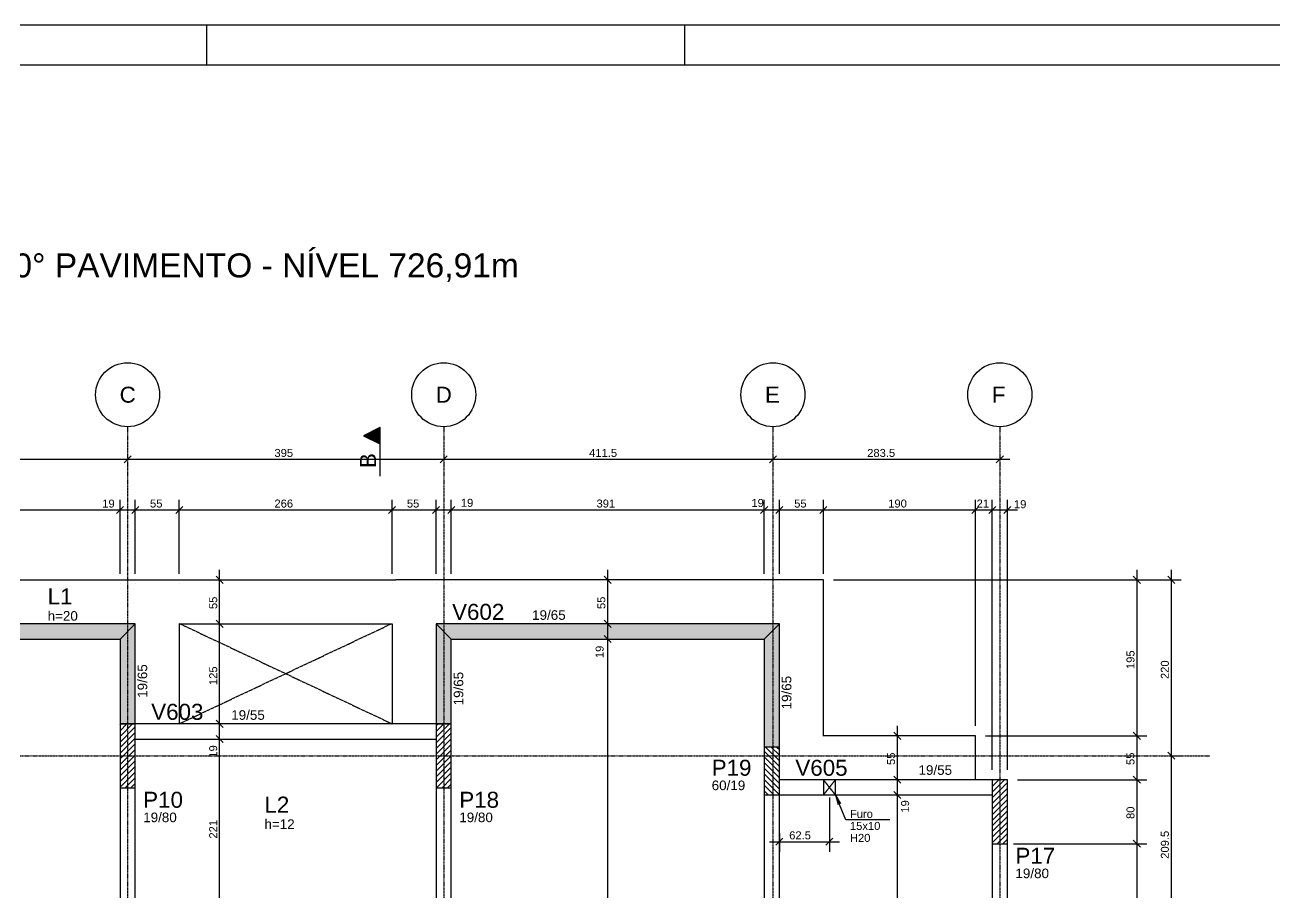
# Model space of a CAD drawing. Extents: x 37185 to 43130, y -8131 to -3926.
# Drawn here: x 38605 to 40167, y -5011 to -3926 of the extents above; entities that cross this region are included whole.
import ezdxf

# ---------------------------------------------------------------- set-up
doc = ezdxf.new("R2010")
doc.units = 0
doc.header["$MEASUREMENT"] = 0
doc.linetypes.add('ESTILO_TQS_0001', pattern=[1, 0.7, -0.3])
doc.linetypes.add('ESTILO_TQS_0004', pattern=[1.12, 0.5, -0.2, 0.01, -0.2, 0.01, -0.2])
for name, color, linetype in [('20', 7, 'CONTINUOUS'), ('21', 5, 'CONTINUOUS'), ('32', 7, 'CONTINUOUS'), ('37', 4, 'CONTINUOUS'), ('39', 74, 'CONTINUOUS'), ('42', 3, 'CONTINUOUS'), ('43', 3, 'CONTINUOUS'), ('44', 3, 'CONTINUOUS'), ('45', 2, 'CONTINUOUS'), ('46', 2, 'CONTINUOUS'), ('47', 2, 'CONTINUOUS'), ('50', 5, 'CONTINUOUS'), ('51', 5, 'CONTINUOUS'), ('53', 242, 'CONTINUOUS'), ('54', 242, 'CONTINUOUS'), ('56', 51, 'CONTINUOUS'), ('70', 160, 'CONTINUOUS'), ('75', 9, 'CONTINUOUS'), ('79', 12, 'CONTINUOUS'), ('80', 6, 'CONTINUOUS'), ('81', 2, 'CONTINUOUS'), ('82', 252, 'CONTINUOUS')]:
    doc.layers.add(name, color=color, linetype=linetype)
doc.styles.add('TQS_ARIAL', font='arial.ttf')

msp = doc.modelspace()

# ---------------------------------------------------------------- linework, layer by layer
at = {"layer": '20', "linetype": 'Continuous'}
for p, q in [((37184.54, -3926.33), (43129.54, -3926.33)), ((38832.04, -3976.33), (38832.04, -3926.33)), ((39429.54, -3976.33), (39429.54, -3926.33))]:
    msp.add_line(p, q, dxfattribs=at)
at = {"layer": '21', "linetype": 'Continuous'}
msp.add_line((37309.54, -3976.33), (43079.54, -3976.33), dxfattribs=at)
at = {"layer": '37', "linetype": 'Continuous'}
for points in [[(38742.69, -4675.18), (38313.69, -4675.18)], [(38742.69, -4800.18), (38742.69, -4675.18)], [(39118.69, -4675.18), (39118.69, -4800.18)], [(39547.69, -4675.18), (39118.69, -4675.18)], [(39547.69, -4829.18), (39547.69, -4675.18)], [(38332.69, -4694.18), (38723.69, -4694.18)], [(38723.69, -4694.18), (38723.69, -4800.18)], [(39137.69, -4800.18), (39137.69, -4694.18)], [(39137.69, -4694.18), (39528.69, -4694.18)], [(39528.69, -4694.18), (39528.69, -4829.18)], [(39118.69, -4800.18), (38742.69, -4800.18)], [(38742.69, -4819.18), (39118.69, -4819.18)], [(39813.69, -4870.18), (39547.69, -4870.18)], [(38723.69, -4880.18), (38723.69, -5040.18)], [(38742.69, -5040.18), (38742.69, -4880.18)], [(39118.69, -4880.18), (39118.69, -5040.18)], [(39137.69, -5040.18), (39137.69, -4880.18)], [(39528.69, -4889.18), (39528.69, -5317.68)], [(39547.69, -4889.18), (39813.69, -4889.18)], [(39547.69, -5310.68), (39547.69, -4889.18)], [(39813.69, -4950.18), (39813.69, -5189.18)], [(39832.69, -5189.18), (39832.69, -4950.18)]]:
    msp.add_lwpolyline(points, dxfattribs=at)
at = {"layer": '39', "linetype": 'Continuous'}
for p, q in [((38723.69, -4815.87), (38739.39, -4800.18)), ((38723.69, -4808.8), (38732.32, -4800.18)), ((38723.69, -4801.73), (38725.25, -4800.18)), ((38723.69, -4822.94), (38742.69, -4803.94)), ((38723.69, -4830.01), (38742.69, -4811.01)), ((39118.69, -4816.85), (39135.37, -4800.18)), ((39118.69, -4809.78), (39128.3, -4800.18)), ((39118.69, -4802.71), (39121.23, -4800.18)), ((39118.69, -4823.92), (39137.69, -4804.92)), ((38723.69, -4837.09), (38742.69, -4818.09)), ((38723.69, -4844.16), (38742.69, -4825.16)), ((39118.69, -4830.99), (39137.69, -4811.99)), ((39118.69, -4838.07), (39137.69, -4819.07)), ((39118.69, -4845.14), (39137.69, -4826.14)), ((38723.69, -4851.23), (38742.69, -4832.23)), ((38723.69, -4858.3), (38742.69, -4839.3)), ((39118.69, -4852.21), (39137.69, -4833.21)), ((39118.69, -4859.28), (39137.69, -4840.28)), ((39528.69, -4834.59), (39547.69, -4853.59)), ((39528.69, -4841.66), (39547.69, -4860.66)), ((39530.35, -4829.18), (39547.69, -4846.52)), ((39537.42, -4829.18), (39547.69, -4839.45)), ((39544.49, -4829.18), (39547.69, -4832.38)), ((38723.69, -4865.37), (38742.69, -4846.37)), ((38723.69, -4872.44), (38742.69, -4853.44)), ((39118.69, -4866.35), (39137.69, -4847.35)), ((39118.69, -4873.42), (39137.69, -4854.42)), ((39528.69, -4848.73), (39547.69, -4867.73)), ((39528.69, -4855.8), (39547.69, -4874.8)), ((38723.69, -4879.51), (38742.69, -4860.51)), ((38730.1, -4880.18), (38742.69, -4867.58)), ((39119.01, -4880.18), (39137.69, -4861.49)), ((39126.08, -4880.18), (39137.69, -4868.56)), ((39528.69, -4862.88), (39547.69, -4881.88)), ((39528.69, -4869.95), (39547.69, -4888.95)), ((39813.69, -4885.53), (39829.04, -4870.18)), ((39813.69, -4878.46), (39821.97, -4870.18)), ((39813.69, -4871.39), (39814.9, -4870.18)), ((39813.69, -4892.6), (39832.69, -4873.6)), ((38737.17, -4880.18), (38742.69, -4874.65)), ((39133.15, -4880.18), (39137.69, -4875.63)), ((39528.69, -4877.02), (39540.85, -4889.18)), ((39528.69, -4884.09), (39533.78, -4889.18)), ((39813.69, -4899.67), (39832.69, -4880.67)), ((39813.69, -4906.74), (39832.69, -4887.74)), ((39813.69, -4913.81), (39832.69, -4894.81)), ((39813.69, -4920.88), (39832.69, -4901.88)), ((39813.69, -4927.95), (39832.69, -4908.95)), ((39813.69, -4935.03), (39832.69, -4916.03)), ((39813.69, -4942.1), (39832.69, -4923.1)), ((39813.69, -4949.17), (39832.69, -4930.17)), ((39819.75, -4950.18), (39832.69, -4937.24)), ((39826.82, -4950.18), (39832.69, -4944.31))]:
    msp.add_line(p, q, dxfattribs=at)
for points in [[(38723.69, -4880.18), (38742.69, -4880.18), (38742.69, -4800.18), (38723.69, -4800.18), (38723.69, -4880.18)], [(39137.69, -4800.18), (39118.69, -4800.18), (39118.69, -4880.18), (39137.69, -4880.18), (39137.69, -4800.18)], [(39547.69, -4889.18), (39547.69, -4829.18), (39528.69, -4829.18), (39528.69, -4889.18), (39547.69, -4889.18)], [(39832.69, -4870.18), (39813.69, -4870.18), (39813.69, -4950.18), (39832.69, -4950.18), (39832.69, -4870.18)]]:
    msp.add_lwpolyline(points, dxfattribs=at)
at = {"layer": '50', "linetype": 'Continuous'}
for centre in [(38733.19, -4388.65), (39128.19, -4388.65), (39539.69, -4388.65), (39823.19, -4388.65)]:
    msp.add_circle(centre, 40, dxfattribs=at)
at = {"layer": '53', "linetype": 'ESTILO_TQS_0001'}
msp.add_lwpolyline([(39610.19, -4879.68), (39602.69, -4889.18), (39617.69, -4889.18), (39610.19, -4879.68), (39617.69, -4889.18), (39617.69, -4870.18), (39610.19, -4879.68), (39617.69, -4870.18), (39602.69, -4870.18), (39610.19, -4879.68), (39602.69, -4870.18), (39602.69, -4889.18), (39610.19, -4879.68)], dxfattribs=at)
at = {"layer": '56', "linetype": 'Continuous'}
for points in [[(38332.69, -4694.18), (38723.69, -4694.18), (38742.69, -4675.18), (38313.69, -4675.18), (38332.69, -4694.18)], [(38742.69, -4675.18), (38723.69, -4694.18), (38723.69, -4800.08), (38742.69, -4800.08), (38742.69, -4675.18)], [(39137.69, -4694.18), (39118.69, -4675.18), (39118.69, -4800.08), (39137.69, -4800.08), (39137.69, -4694.18)], [(39137.69, -4694.18), (39528.69, -4694.18), (39547.69, -4675.18), (39118.69, -4675.18), (39137.69, -4694.18)], [(39547.69, -4675.18), (39528.69, -4694.18), (39528.69, -4829.08), (39547.69, -4829.08), (39547.69, -4675.18)]]:
    msp.add_lwpolyline(points, dxfattribs=at)
for points in [[(38332.69, -4694.18), (38742.69, -4675.18), (38313.69, -4675.18)], [(38332.69, -4694.18), (38723.69, -4694.18), (38742.69, -4675.18)], [(38742.69, -4675.18), (38723.69, -4694.18), (38723.69, -4800.08)], [(38742.69, -4675.18), (38723.69, -4800.08), (38742.69, -4800.08)], [(38742.69, -4675.18), (38742.69, -4800.08), (38742.69, -4675.18)], [(39137.69, -4694.18), (39118.69, -4675.18), (39118.69, -4800.08)], [(39137.69, -4694.18), (39547.69, -4675.18), (39118.69, -4675.18)], [(39137.69, -4694.18), (39118.69, -4675.18), (39137.69, -4694.18)], [(39137.69, -4694.18), (39528.69, -4694.18), (39547.69, -4675.18)], [(39547.69, -4675.18), (39528.69, -4694.18), (39528.69, -4829.08)], [(39547.69, -4675.18), (39528.69, -4829.08), (39547.69, -4829.08)], [(39547.69, -4675.18), (39547.69, -4829.08), (39547.69, -4675.18)], [(39137.69, -4694.18), (39118.69, -4800.08), (39137.69, -4800.08)], [(39137.69, -4694.18), (39137.69, -4800.08), (39137.69, -4694.18)]]:
    msp.add_solid(points, dxfattribs=at)
at = {"layer": '70', "linetype": 'ESTILO_TQS_0004'}
for p, q in [((38733.19, -4428.65), (38733.19, -6344.57)), ((39128.19, -4428.65), (39128.19, -6344.57)), ((39539.69, -4428.65), (39539.69, -6344.57)), ((39823.19, -4428.65), (39823.19, -6344.57)), ((37786.92, -4840.18), (40085.57, -4840.18))]:
    msp.add_line(p, q, dxfattribs=at)
at = {"layer": '75', "linetype": 'Continuous'}
for p, q in [((39048.62, -4429.53), (39027.88, -4439.9)), ((39048.54, -4429.67), (39028.08, -4439.9)), ((39035.86, -4436.01), (39035.86, -4443.79)), ((39037.47, -4435.21), (39037.46, -4444.59)), ((39039.05, -4434.42), (39039.05, -4445.39)), ((39040.65, -4433.62), (39040.65, -4446.19)), ((39042.24, -4432.82), (39042.24, -4446.99)), ((39043.84, -4432.02), (39043.84, -4447.78)), ((39045.43, -4431.23), (39045.43, -4448.58)), ((39047.03, -4430.43), (39047.03, -4449.38)), ((39048.54, -4429.67), (39048.54, -4490.33)), ((39048.62, -4490.33), (39048.62, -4429.53)), ((39027.88, -4439.9), (39048.54, -4450.23)), ((39028.08, -4439.9), (39048.54, -4450.13)), ((39029.48, -4439.2), (39029.48, -4440.6)), ((39031.07, -4438.41), (39031.07, -4441.4)), ((39032.67, -4437.61), (39032.67, -4442.2)), ((39034.26, -4436.81), (39034.26, -4443)), ((38728.77, -4473.87), (38737.61, -4465.04)), ((38728.77, -4473.87), (38737.61, -4465.04)), ((39123.77, -4473.87), (39132.61, -4465.04)), ((39123.77, -4473.87), (39132.61, -4465.04)), ((39535.27, -4473.87), (39544.11, -4465.04)), ((39535.27, -4473.87), (39544.11, -4465.04)), ((39818.77, -4473.87), (39827.61, -4465.04)), ((38309.19, -4469.46), (38745.69, -4469.46)), ((38720.69, -4469.46), (39140.69, -4469.46)), ((38733.19, -4469.46), (38733.19, -4469.46)), ((38733.19, -4469.46), (38733.19, -4469.46)), ((39115.69, -4469.46), (39552.19, -4469.46)), ((39128.19, -4469.46), (39128.19, -4469.46)), ((39128.19, -4469.46), (39128.19, -4469.46)), ((39527.19, -4469.46), (39835.69, -4469.46)), ((39539.69, -4469.46), (39539.69, -4469.46)), ((39539.69, -4469.46), (39539.69, -4469.46)), ((39823.19, -4469.46), (39823.19, -4469.46)), ((38719.27, -4537.18), (38728.11, -4528.34)), ((38719.27, -4537.18), (38728.11, -4528.34)), ((38723.69, -4612.68), (38723.69, -4520.26)), ((38723.69, -4612.68), (38723.69, -4520.26)), ((38738.27, -4537.18), (38747.11, -4528.34)), ((38738.27, -4537.18), (38747.11, -4528.34)), ((38742.69, -4612.68), (38742.69, -4520.26)), ((38742.69, -4612.68), (38742.69, -4520.26)), ((38793.27, -4537.18), (38802.11, -4528.34)), ((38793.27, -4537.18), (38802.11, -4528.34)), ((38797.69, -4612.68), (38797.69, -4520.26)), ((38797.69, -4612.68), (38797.69, -4520.26)), ((39059.27, -4537.18), (39068.11, -4528.34)), ((39059.27, -4537.18), (39068.11, -4528.34)), ((39063.69, -4612.68), (39063.69, -4520.26)), ((39063.69, -4612.68), (39063.69, -4520.26)), ((39114.27, -4537.18), (39123.11, -4528.34)), ((39114.27, -4537.18), (39123.11, -4528.34)), ((39118.69, -4612.68), (39118.69, -4520.26)), ((39118.69, -4612.68), (39118.69, -4520.26)), ((39133.27, -4537.18), (39142.11, -4528.34)), ((39133.27, -4537.18), (39142.11, -4528.34)), ((39137.69, -4612.68), (39137.69, -4520.26)), ((39137.69, -4612.68), (39137.69, -4520.26)), ((39524.27, -4537.18), (39533.11, -4528.34)), ((39524.27, -4537.18), (39533.11, -4528.34)), ((39528.69, -4612.68), (39528.69, -4520.26)), ((39528.69, -4612.68), (39528.69, -4520.26)), ((39543.27, -4537.18), (39552.11, -4528.34)), ((39543.27, -4537.18), (39552.11, -4528.34)), ((39547.69, -4612.68), (39547.69, -4520.26)), ((39547.69, -4612.68), (39547.69, -4520.26)), ((39598.27, -4537.18), (39607.11, -4528.34)), ((39598.27, -4537.18), (39607.11, -4528.34)), ((39602.69, -4612.68), (39602.69, -4520.26)), ((39602.69, -4607.68), (39602.69, -4520.26)), ((39788.27, -4537.18), (39797.11, -4528.34)), ((39788.27, -4537.18), (39797.11, -4528.34)), ((39792.69, -4802.68), (39792.69, -4520.26)), ((39792.69, -4802.68), (39792.69, -4520.26)), ((39809.27, -4537.18), (39818.11, -4528.34)), ((39809.27, -4537.18), (39818.11, -4528.34)), ((39813.69, -4857.68), (39813.69, -4520.26)), ((39813.69, -4857.68), (39813.69, -4520.26)), ((39828.27, -4537.18), (39837.11, -4528.34)), ((39832.69, -4857.68), (39832.69, -4520.26)), ((38320.19, -4532.76), (38736.19, -4532.76)), ((38711.19, -4532.76), (38755.19, -4532.76)), ((38730.19, -4532.76), (38810.19, -4532.76)), ((38785.19, -4532.76), (39076.19, -4532.76)), ((39051.19, -4532.76), (39131.19, -4532.76)), ((39106.19, -4532.76), (39150.19, -4532.76)), ((39125.19, -4532.76), (39541.19, -4532.76)), ((39516.19, -4532.76), (39560.19, -4532.76)), ((39535.19, -4532.76), (39615.19, -4532.76)), ((39590.19, -4532.76), (39805.19, -4532.76)), ((39780.19, -4532.76), (39826.19, -4532.76)), ((39801.19, -4532.76), (39845.19, -4532.76)), ((38848.15, -4687.68), (38848.15, -4607.68)), ((39333.19, -4687.68), (39333.19, -4607.68)), ((39994.44, -4607.68), (39994.44, -4827.68)), ((40037.38, -4607.68), (40037.38, -4852.68)), ((38852.57, -4624.6), (38843.73, -4615.76)), ((38848.15, -4620.18), (38848.15, -4620.18)), ((39337.61, -4624.6), (39328.77, -4615.76)), ((39333.19, -4620.18), (39333.19, -4620.18)), ((39602.69, -4620.18), (39602.69, -4620.18)), ((39602.69, -4620.18), (39602.69, -4620.18)), ((39602.69, -4620.18), (39602.69, -4620.18)), ((39615.19, -4620.18), (40006.94, -4620.18)), ((39615.19, -4620.18), (40049.88, -4620.18)), ((39990.02, -4615.76), (39998.86, -4624.6)), ((40032.96, -4615.76), (40041.8, -4624.6)), ((38723.69, -4625.18), (38723.69, -4625.18)), ((38723.69, -4625.18), (38723.69, -4625.18)), ((38742.69, -4625.18), (38742.69, -4625.18)), ((38742.69, -4625.18), (38742.69, -4625.18)), ((38797.69, -4625.18), (38797.69, -4625.18)), ((38797.69, -4625.18), (38797.69, -4625.18)), ((39063.69, -4625.18), (39063.69, -4625.18)), ((39063.69, -4625.18), (39063.69, -4625.18)), ((39118.69, -4625.18), (39118.69, -4625.18)), ((39118.69, -4625.18), (39118.69, -4625.18)), ((39137.69, -4625.18), (39137.69, -4625.18)), ((39137.69, -4625.18), (39137.69, -4625.18)), ((39528.69, -4625.18), (39528.69, -4625.18)), ((39528.69, -4625.18), (39528.69, -4625.18)), ((39547.69, -4625.18), (39547.69, -4625.18)), ((39547.69, -4625.18), (39547.69, -4625.18)), ((39602.69, -4625.18), (39602.69, -4625.18)), ((38848.15, -4812.68), (38848.15, -4662.68)), ((39333.19, -4706.68), (39333.19, -4662.68)), ((38852.57, -4679.6), (38843.73, -4670.76)), ((38852.57, -4679.6), (38843.73, -4670.76)), ((38848.15, -4675.18), (38848.15, -4675.18)), ((38848.15, -4675.18), (38848.15, -4675.18)), ((39337.61, -4679.6), (39328.77, -4670.76)), ((39337.61, -4679.6), (39328.77, -4670.76)), ((39333.19, -4675.18), (39333.19, -4675.18)), ((39333.19, -4675.18), (39333.19, -4675.18)), ((39333.19, -5417.68), (39333.19, -4681.68)), ((39337.61, -4698.6), (39328.77, -4689.76)), ((39337.61, -4698.6), (39328.77, -4689.76)), ((39333.19, -4694.18), (39333.19, -4694.18)), ((39333.19, -4694.18), (39333.19, -4694.18)), ((38848.15, -4831.68), (38848.15, -4787.68)), ((38852.57, -4804.6), (38843.73, -4795.76)), ((38852.57, -4804.6), (38843.73, -4795.76)), ((38848.15, -4800.18), (38848.15, -4800.18)), ((38848.15, -4800.18), (38848.15, -4800.18)), ((38848.15, -5052.68), (38848.15, -4806.68)), ((39699.61, -4819.6), (39690.77, -4810.76)), ((39695.19, -4882.68), (39695.19, -4802.68)), ((39990.02, -4810.76), (39998.86, -4819.6)), ((39990.02, -4810.76), (39998.86, -4819.6)), ((39994.44, -4802.68), (39994.44, -4882.68)), ((38852.57, -4823.6), (38843.73, -4814.76)), ((38852.57, -4823.6), (38843.73, -4814.76)), ((38848.15, -4819.18), (38848.15, -4819.18)), ((38848.15, -4819.18), (38848.15, -4819.18)), ((39695.19, -4815.18), (39695.19, -4815.18)), ((39792.69, -4815.18), (39792.69, -4815.18)), ((39792.69, -4815.18), (39792.69, -4815.18)), ((39792.69, -4815.18), (39792.69, -4815.18)), ((39792.69, -4815.18), (39792.69, -4815.18)), ((39805.19, -4815.18), (40006.94, -4815.18)), ((39805.19, -4815.18), (40006.94, -4815.18)), ((40022.23, -4840.18), (40022.23, -4840.18)), ((40022.23, -4840.18), (40022.23, -4840.18)), ((40032.96, -4835.76), (40041.8, -4844.6)), ((40032.96, -4835.76), (40041.8, -4844.6)), ((40034.73, -4840.18), (40049.88, -4840.18)), ((40034.73, -4840.18), (40049.88, -4840.18)), ((40037.38, -4827.68), (40037.38, -5062.18)), ((39695.19, -4901.68), (39695.19, -4857.68)), ((39994.44, -4857.68), (39994.44, -4962.68)), ((39699.61, -4874.6), (39690.77, -4865.76)), ((39699.61, -4874.6), (39690.77, -4865.76)), ((39695.19, -4870.18), (39695.19, -4870.18)), ((39695.19, -4870.18), (39695.19, -4870.18)), ((39813.69, -4870.18), (39813.69, -4870.18)), ((39813.69, -4870.18), (39813.69, -4870.18)), ((39832.69, -4870.18), (39832.69, -4870.18)), ((39832.69, -4870.18), (39832.69, -4870.18)), ((39832.69, -4870.18), (39832.69, -4870.18)), ((39845.19, -4870.18), (40006.94, -4870.18)), ((39845.19, -4870.18), (40006.94, -4870.18)), ((39990.02, -4865.76), (39998.86, -4874.6)), ((39990.02, -4865.76), (39998.86, -4874.6)), ((39610.19, -4879.68), (39610.19, -4879.68)), ((39699.61, -4893.6), (39690.77, -4884.76)), ((39699.61, -4893.6), (39690.77, -4884.76)), ((39695.19, -5417.68), (39695.19, -4876.68)), ((39695.19, -4889.18), (39695.19, -4889.18)), ((39695.19, -4889.18), (39695.19, -4889.18)), ((39610.19, -4892.18), (39610.19, -4960.12)), ((39547.69, -4924.23), (39547.69, -4924.23)), ((39535.19, -4947.62), (39622.69, -4947.62)), ((39543.27, -4952.03), (39552.11, -4943.2)), ((39547.69, -4936.73), (39547.69, -4960.12)), ((39605.77, -4952.03), (39614.61, -4943.2)), ((39827.84, -4950.18), (39827.84, -4950.18)), ((39827.84, -4950.18), (39827.84, -4950.18)), ((39840.34, -4950.18), (40006.94, -4950.18)), ((39840.34, -4950.18), (40006.94, -4950.18)), ((39990.02, -4945.76), (39998.86, -4954.6)), ((39990.02, -4945.76), (39998.86, -4954.6)), ((39994.44, -4937.68), (39994.44, -5201.68))]:
    msp.add_line(p, q, dxfattribs=at)
msp.add_lwpolyline([(39685.85, -4920.35), (39630.85, -4920.35), (39617.69, -4889.18), (39624.02, -4899.96), (39617.69, -4889.18), (39621.01, -4901.23)], dxfattribs=at)
at = {"layer": '79', "linetype": 'Continuous'}
msp.add_lwpolyline([(39048.54, -4429.67), (39028.08, -4439.9), (39048.54, -4450.13), (39048.54, -4429.67)], dxfattribs=at)
at = {"layer": '80', "linetype": 'Continuous'}
for p, q in [((38258.69, -4620.18), (38792.69, -4620.18)), ((38792.69, -4620.18), (39068.19, -4620.18)), ((39602.69, -4620.18), (39068.19, -4620.18)), ((39602.69, -4815.68), (39602.69, -4620.18)), ((38797.69, -4674.68), (38797.69, -4800.18)), ((38797.69, -4675.18), (39063.69, -4675.18)), ((39063.69, -4675.18), (39063.69, -4800.18)), ((39792.69, -4815.18), (39602.19, -4815.18)), ((39792.69, -4870.18), (39792.69, -4815.18))]:
    msp.add_line(p, q, dxfattribs=at)
at = {"layer": '81', "linetype": 'ESTILO_TQS_0001'}
for p, q in [((38797.69, -4674.68), (39063.69, -4800.18)), ((38797.69, -4800.18), (39062.64, -4675.18))]:
    msp.add_line(p, q, dxfattribs=at)
at = {"layer": '82', "linetype": 'Continuous'}
for p, q in [((38733.19, -4840.18), (38733.19, -4840.18)), ((39128.19, -4840.18), (39128.19, -4840.18)), ((39538.19, -4859.18), (39538.19, -4859.18)), ((39823.19, -4910.18), (39823.19, -4910.18))]:
    msp.add_line(p, q, dxfattribs=at)

# ---------------------------------------------------------------- texts
at = {"layer": '32', "linetype": 'Continuous', "style": 'TQS_ARIAL'}
msp.add_text('FÔRMA 10° PAVIMENTO - NÍVEL 726,91m', height=30, dxfattribs=at).set_placement((38404.25, -4241.95))
at = {"layer": '42', "linetype": 'Continuous', "style": 'TQS_ARIAL'}
for s, p in [('V602', (39138.69, -4670.18)), ('V603', (38762.69, -4795.18)), ('V605', (39567.69, -4865.18))]:
    msp.add_text(s, height=20, dxfattribs=at).set_placement(p)
at = {"layer": '43', "linetype": 'Continuous', "style": 'TQS_ARIAL'}
for s, p in [('P19', (39463.1, -4865.12)), ('P10', (38752.69, -4905.18)), ('P18', (39147.69, -4905.18)), ('P17', (39842.69, -4975.18))]:
    msp.add_text(s, height=20, dxfattribs=at).set_placement(p)
at = {"layer": '44', "linetype": 'Continuous', "style": 'TQS_ARIAL'}
for s, p in [('L1', (38633.22, -4650.84)), ('L2', (38904.16, -4911.22))]:
    msp.add_text(s, height=20, dxfattribs=at).set_placement(p)
at = {"layer": '45', "linetype": 'Continuous', "style": 'TQS_ARIAL'}
for s, p in [('19/65', (39238.69, -4670.18)), ('19/55', (38862.69, -4795.18)), ('19/55', (39721.57, -4863.97))]:
    msp.add_text(s, height=12, dxfattribs=at).set_placement(p)
for p in [(38757.69, -4767.68), (39152.69, -4777.18), (39562.69, -4782.18)]:
    msp.add_text('19/65', height=12, rotation=90, dxfattribs=at).set_placement(p)
at = {"layer": '46', "linetype": 'Continuous', "style": 'TQS_ARIAL'}
for s, p in [('60/19', (39463.1, -4883.12)), ('19/80', (38752.69, -4923.18)), ('19/80', (39147.69, -4923.18)), ('19/80', (39842.69, -4993.18))]:
    msp.add_text(s, height=12, dxfattribs=at).set_placement(p)
at = {"layer": '47', "linetype": 'Continuous', "style": 'TQS_ARIAL'}
for s, p in [('h=20', (38633.22, -4671.24)), ('h=12', (38904.16, -4931.62))]:
    msp.add_text(s, height=12, dxfattribs=at).set_placement(p)
at = {"layer": '51', "linetype": 'Continuous', "style": 'TQS_ARIAL'}
for s, p in [('C', (38723.19, -4398.65)), ('D', (39118.19, -4398.65)), ('E', (39529.69, -4398.65)), ('F', (39813.19, -4398.65))]:
    msp.add_text(s, height=20, dxfattribs=at).set_placement(p)
at = {"layer": '54', "linetype": 'Continuous', "style": 'TQS_ARIAL'}
for s, p in [('Furo', (39635.85, -4917.85)), ('15x10', (39635.85, -4932.85)), ('H20', (39635.85, -4947.85))]:
    msp.add_text(s, height=10, dxfattribs=at).set_placement(p)
at = {"layer": '75', "linetype": 'Continuous', "style": 'TQS_ARIAL'}
for s, p in [('395', (38916.69, -4466.46)), ('411.5', (39309.94, -4466.46)), ('283.5', (39657.44, -4466.46)), ('19', (38701.52, -4529.79)), ('55', (38761.19, -4529.76)), ('266', (38916.69, -4529.76)), ('55', (39082.19, -4529.76)), ('19', (39149.64, -4528.84)), ('391', (39319.19, -4529.76)), ('19', (39512.69, -4529.07)), ('55', (39566.19, -4529.76)), ('190', (39683.69, -4529.76)), ('21', (39794.19, -4529.76)), ('19', (39840.85, -4530.55)), ('62.5', (39559.94, -4944.62))]:
    msp.add_text(s, height=10, dxfattribs=at).set_placement(p)
for s, height, p in [('B', 20, (39043.62, -4480.33)), ('55', 10, (38845.15, -4656.68)), ('55', 10, (39330.19, -4656.68)), ('19', 10, (39328.02, -4718.01)), ('195', 10, (39991.44, -4731.68)), ('125', 10, (38845.15, -4751.68)), ('220', 10, (40034.38, -4744.18)), ('19', 10, (38845.15, -4842.51)), ('55', 10, (39692.19, -4851.68)), ('55', 10, (39991.44, -4851.68)), ('19', 10, (39709.8, -4911.25)), ('80', 10, (39991.44, -4919.18)), ('221', 10, (38845.15, -4943.68)), ('209.5', 10, (40034.38, -4968.93))]:
    msp.add_text(s, height=height, rotation=90, dxfattribs=at).set_placement(p)

doc.saveas('drawing.dxf')
